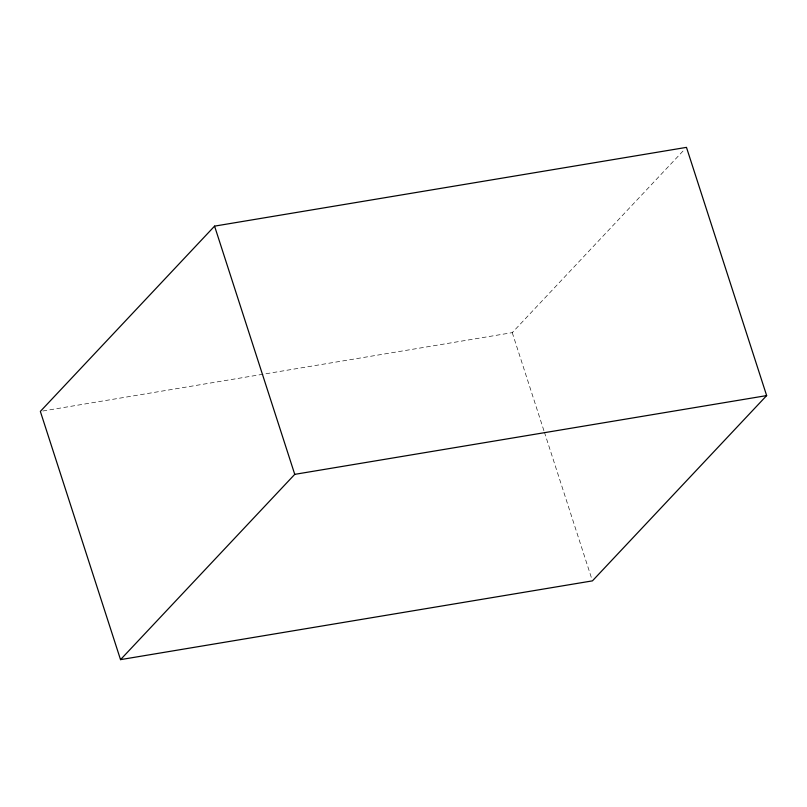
<?xml version="1.0" encoding="UTF-8"?>
<svg xmlns="http://www.w3.org/2000/svg" width="807" height="807" viewBox="0 0 807 807"><rect width="100%" height="100%" fill="white"/><g stroke="black" fill="none" stroke-linecap="round" stroke-linejoin="round"><path stroke-width="0.61" stroke-dasharray="4.04 3.03" d="M42.832 410.995L512.253 332.645L684.75 149.194M512.253 332.645L544.009 430.968M544.402 432.169L591.652 578.468"/><path stroke-width="1.21" d="M214.571 226.131L40.35 411.409L120.525 659.632L592.429 580.869L766.65 395.591L686.475 147.368L214.571 226.131L294.747 474.355L120.525 659.632M294.747 474.355L766.65 395.591"/></g></svg>
